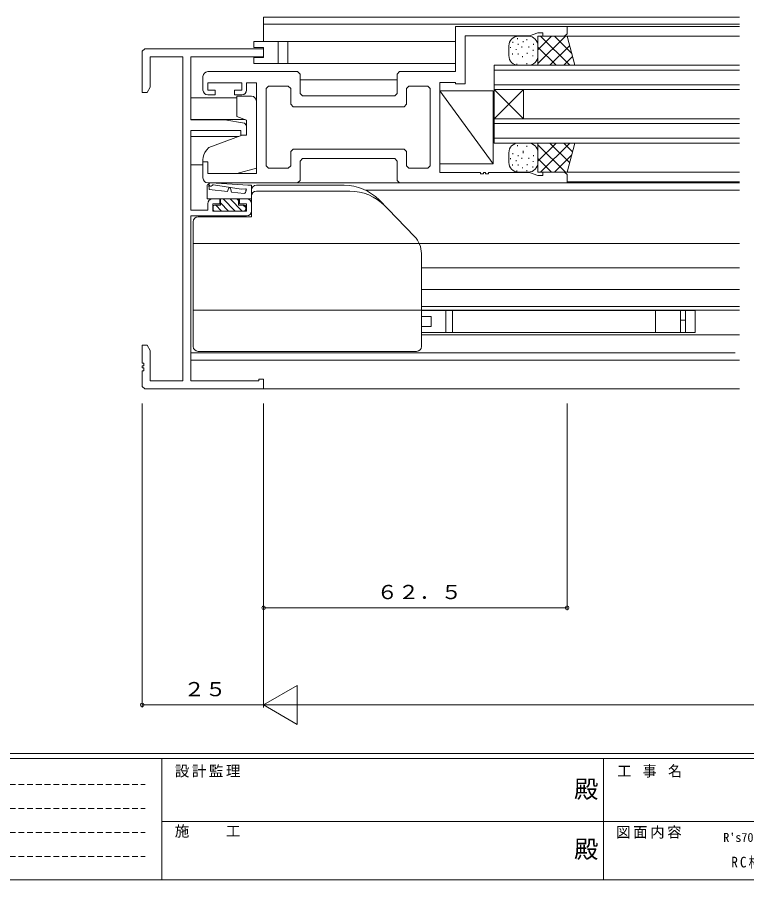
# Model space of a CAD drawing. Units: millimetres on the paper. Extents: x -297 to 270, y -210 to 193.
# Drawn here: x -140.8 to 9.5, y -210 to -32.4 of the extents above; entities that cross this region are included whole.
import ezdxf
from ezdxf.enums import TextEntityAlignment as Align

# ---------------------------------------------------------------- set-up
doc = ezdxf.new("R2010")
doc.units = ezdxf.units.MM
doc.linetypes.add('DASHED1', pattern=[1.8, 1.2, -0.6])
for name, color, linetype, lineweight in [('0-1_YKK_ZWAK', 7, 'Continuous', 9), ('0-3_YKK_11', 7, 'Continuous', 9), ('0-4_YKK_12', 2, 'Continuous', 9), ('0-6_YKK_13', 4, 'Continuous', 9), ('0-7_YKK_D', 6, 'Continuous', 9)]:
    doc.layers.add(name, color=color, linetype=linetype, lineweight=lineweight)
doc.layers.add('0-2_USER1', color=7, linetype='Continuous')
doc.styles.add('ＭＳ ゴシック', font='')
doc.styles.get('ＭＳ ゴシック').set_extended_font_data('MS Gothic')

msp = doc.modelspace()

# ---------------------------------------------------------------- linework, layer by layer
at = {"layer": '0-1_YKK_ZWAK'}
for p, q in [((255, -184), (-295, -184)), ((228, -185), (-295, -185)), ((-111, -185), (-111, -210)), ((-20, -185), (-20, -210)), ((-111, -197.999), (-19, -197.999)), ((-19, -197.999), (73, -197.999)), ((-295, -210), (228, -210))]:
    msp.add_line(p, q, dxfattribs=at)
at = {"layer": '0-1_YKK_ZWAK', "linetype": 'DASHED1'}
for p, q in [((-291.715, -190.366), (-114.435, -190.366)), ((-291.715, -195.315), (-114.435, -195.315)), ((-291.715, -200.264), (-114.435, -200.264)), ((-291.715, -205.213), (-114.435, -205.213))]:
    msp.add_line(p, q, dxfattribs=at)
at = {"layer": '0-3_YKK_11'}
for p, q in [((-50.5, -34.3), (-27.5, -34.3)), ((-50.5, -43.6), (-50.5, -34.3)), ((-27.5, -34.3), (-27.5, -35.8)), ((-48.5, -36.23), (-48.5, -46.1)), ((-35.231, -36.23), (-48.5, -36.23)), ((-33.5, -35.6), (-35.231, -36.23)), ((-32.5, -35.6), (-33.5, -35.6)), ((-32.5, -36.3), (-32.5, -35.6)), ((-28, -36.3), (-32.5, -36.3)), ((-27.5, -35.8), (-28, -36.3)), ((-114.5, -38.9), (-115, -39.4)), ((-90, -38.9), (-114.5, -38.9)), ((-90, -40.53), (-90, -38.9)), ((-115, -39.4), (-115, -47.9)), ((-113.37, -40.53), (-106.63, -40.53)), ((-113.37, -46.809), (-113.37, -40.53)), ((-106.63, -40.53), (-106.63, -107.27)), ((-105, -40.53), (-90, -40.53)), ((-105, -53.5), (-105, -40.53)), ((-101.5, -43.6), (-83, -43.6)), ((-83, -43.6), (-82.5, -44.1)), ((-82.5, -44.1), (-82.5, -48.1)), ((-62.5, -44.1), (-62, -43.6)), ((-62.5, -48.1), (-62.5, -44.1)), ((-62, -43.6), (-50.5, -43.6)), ((-102.5, -47.4), (-102.5, -44.6)), ((-101.5, -45.9), (-101.5, -47.4)), ((-94.5, -45.9), (-101.5, -45.9)), ((-94.5, -47.4), (-94.5, -45.9)), ((-93.5, -45.9), (-93.5, -47.4)), ((-91.5, -45.9), (-93.5, -45.9)), ((-91.5, -64.57), (-91.5, -45.9)), ((-53.7, -45.83), (-53.7, -64.37)), ((-50.5, -45.83), (-53.7, -45.83)), ((-50.5, -46.1), (-50.5, -45.83)), ((-48.5, -46.1), (-50.5, -46.1)), ((-115, -47.9), (-114, -47.9)), ((-114, -47.9), (-113.37, -46.809)), ((-101.5, -47.4), (-100, -47.4)), ((-100, -47.4), (-100, -48.4)), ((-96, -47.4), (-94.5, -47.4)), ((-96, -48.4), (-96, -47.4)), ((-89.5, -47.1), (-89, -46.6)), ((-89.5, -63), (-89.5, -47.1)), ((-89, -46.6), (-84.93, -46.6)), ((-84.93, -46.6), (-84.43, -47.1)), ((-84.43, -47.1), (-84.43, -50.33)), ((-60.57, -47.1), (-60.07, -46.6)), ((-60.57, -50.33), (-60.57, -47.1)), ((-60.07, -46.6), (-56.2, -46.6)), ((-56.2, -46.6), (-55.7, -47.1)), ((-55.7, -47.1), (-55.7, -63)), ((-100, -48.4), (-101.5, -48.4)), ((-94.5, -48.4), (-96, -48.4)), ((-82.5, -48.1), (-82, -48.6)), ((-82, -48.6), (-63, -48.6)), ((-63, -48.6), (-62.5, -48.1)), ((-84.43, -50.33), (-83.93, -50.83)), ((-83.93, -50.83), (-61.07, -50.83)), ((-61.07, -50.83), (-60.57, -50.33)), ((-98, -53.5), (-105, -53.5)), ((-93.913, -54.221), (-98, -53.5)), ((-93.5, -54.713), (-93.913, -54.221)), ((-93.5, -56.7), (-93.5, -54.713)), ((-105, -55.7), (-94.7, -55.7)), ((-105, -72.1), (-105, -55.7)), ((-94.7, -55.7), (-94.7, -56.7)), ((-94.7, -56.7), (-93.5, -56.7)), ((-83.93, -59.57), (-84.43, -60.07)), ((-84.43, -60.07), (-84.43, -63)), ((-61.07, -59.57), (-83.93, -59.57)), ((-60.57, -60.07), (-61.07, -59.57)), ((-60.57, -63), (-60.57, -60.07)), ((-82, -61.5), (-82.5, -62)), ((-82.5, -62), (-82.5, -66)), ((-63, -61.5), (-82, -61.5)), ((-62.5, -62), (-63, -61.5)), ((-62.5, -66), (-62.5, -62)), ((-102.5, -62.2), (-101.5, -62.2)), ((-102.5, -65.5), (-102.5, -62.2)), ((-101.5, -62.2), (-101.5, -64.57)), ((-89, -63.5), (-89.5, -63)), ((-84.93, -63.5), (-89, -63.5)), ((-84.43, -63), (-84.93, -63.5)), ((-60.07, -63.5), (-60.57, -63)), ((-56.2, -63.5), (-60.07, -63.5)), ((-55.7, -63), (-56.2, -63.5)), ((-101.5, -64.57), (-91.5, -64.57)), ((-53.7, -64.37), (-45.3, -64.37)), ((-45.3, -64.37), (-45.3, -64.67)), ((-45.3, -64.67), (-44.7, -64.67)), ((-44.7, -64.37), (-44.3, -64.37)), ((-44.7, -64.67), (-44.7, -64.37)), ((-44.3, -64.37), (-44.3, -64.67)), ((-44.3, -64.67), (-43.7, -64.67)), ((-43.7, -64.37), (-35.231, -64.37)), ((-43.7, -64.67), (-43.7, -64.37)), ((-35.231, -64.37), (-33.5, -65)), ((-33.5, -65), (-32.5, -65)), ((-32.5, -64.3), (-28, -64.3)), ((-32.5, -65), (-32.5, -64.3)), ((-28, -64.3), (-27.5, -64.8)), ((-27.5, -64.8), (-27.5, -66.5)), ((-83, -66.5), (-101.5, -66.5)), ((-82.5, -66), (-83, -66.5)), ((-62, -66.5), (-62.5, -66)), ((-27.5, -66.5), (-62, -66.5)), ((-101.5, -70.8), (-101.5, -72.1)), ((-99, -69.8), (-100.5, -69.8)), ((-100.5, -70.8), (-99, -70.8)), ((-100.5, -72.3), (-100.5, -70.8)), ((-99, -70.8), (-99, -69.8)), ((-95, -69.8), (-95, -70.8)), ((-93.5, -69.8), (-95, -69.8)), ((-95, -70.8), (-93.5, -70.8)), ((-93.5, -70.8), (-93.5, -72.3)), ((-92.5, -72.3), (-92.5, -70.8)), ((-101.5, -72.1), (-105, -72.1)), ((-93.5, -72.3), (-100.5, -72.3)), ((-105, -73.3), (-93.5, -73.3)), ((-105, -107.27), (-105, -73.3)), ((-115, -99.9), (-115, -103.6)), ((-114, -99.9), (-115, -99.9)), ((-113.37, -100.991), (-114, -99.9)), ((-113.37, -107.27), (-113.37, -100.991)), ((-115, -103.6), (-114.7, -103.6)), ((-115, -104.2), (-115, -104.6)), ((-114.7, -104.2), (-115, -104.2)), ((-115, -104.6), (-114.7, -104.6)), ((-114.7, -103.6), (-114.7, -104.2)), ((-114.7, -104.6), (-114.7, -105.2)), ((-115, -105.2), (-115, -108.4)), ((-114.7, -105.2), (-115, -105.2)), ((-106.63, -107.27), (-113.37, -107.27)), ((-91, -107.27), (-105, -107.27)), ((-91, -106.9), (-91, -107.27)), ((-90, -106.9), (-91, -106.9)), ((-90, -108.9), (-90, -106.9)), ((-115, -108.4), (-114.5, -108.9)), ((-114.5, -108.9), (-90, -108.9))]:
    msp.add_line(p, q, dxfattribs=at)
for centre, start, end in [((-101.5, -44.6), 90, 180), ((-101.5, -47.4), 180, 270), ((-94.5, -47.4), 270, 0), ((-101.5, -65.5), 180, 270), ((-100.5, -70.8), 90, 179.99998), ((-93.5, -70.8), 0, 90), ((-93.5, -72.3), 270, 359.99998)]:
    msp.add_arc(centre, 1, start, end, dxfattribs=at)
at = {"layer": '0-4_YKK_12'}
for p, q in [((-90, -37.4), (-90, -32.4)), ((-90, -32.4), (8.001, -32.4)), ((-90, -33.8), (8.001, -33.8)), ((-27.78, -34.301), (8.001, -34.301)), ((-27.5, -36.3), (8.001, -36.3)), ((-42.5, -42.3), (8.001, -42.3)), ((-42.5, -42.3), (-42.5, -58.3)), ((-42.5, -43.3), (8.001, -43.3)), ((-42.5, -46.3), (8.001, -46.3)), ((-42.5, -47.3), (8.001, -47.3)), ((-42.5, -47.3), (-36.5, -53.3)), ((-105, -49), (-95.5, -49)), ((-93.82, -53.453), (-104.861, -53.453)), ((-42.5, -53.3), (8.001, -53.3)), ((-42.5, -54.3), (8.001, -54.3)), ((-105, -56.946), (-95.084, -56.946)), ((-42.5, -57.3), (8.001, -57.3)), ((-42.5, -58.3), (8.001, -58.3)), ((-105, -62.8), (-102.5, -62.8)), ((-27.5, -64.3), (8.001, -64.3)), ((-27.869, -66.501), (8.001, -66.501)), ((-27.518, -66.301), (8.001, -66.301)), ((8.001, -68), (-69.033, -68)), ((-57.931, -79), (8.001, -79)), ((-57.5, -84), (8.001, -84)), ((-57.5, -88.453), (8.001, -88.453)), ((-57.5, -91.946), (8.001, -91.946)), ((-57.5, -92.7), (8.001, -92.7)), ((-57.5, -97.8), (8.001, -97.8)), ((7.107, -101.5), (-105, -101.5)), ((-105, -103), (8.001, -103)), ((-105, -108.9), (8.001, -108.9))]:
    msp.add_line(p, q, dxfattribs=at)
msp.add_lwpolyline([(-42.5, -53.3), (-36.5, -47.3), (-36.5, -53.3)], dxfattribs=at)
at = {"layer": '0-6_YKK_13'}
for p, q in [((-37.687, -36.731), (-37.687, -36.931)), ((-35.5, -36.3), (-37.5, -36.3)), ((-35.807, -36.894), (-35.807, -37.094)), ((-27.5, -36.3), (-33.5, -36.3)), ((-30.672, -36.3), (-33.5, -39.128)), ((-27.843, -36.3), (-33.5, -41.957)), ((-33.5, -36.3), (-33.5, -42.3)), ((-32.943, -36.3), (-26.943, -42.3)), ((-30.115, -36.3), (-26.543, -39.872)), ((-25.892, -42.3), (-27.5, -36.3)), ((-91.998, -37.4), (-91.998, -38.6)), ((-50.5, -37.4), (-91.998, -37.4)), ((-91.998, -38.6), (-89.998, -38.6)), ((-89.998, -38.6), (-89.998, -40.7)), ((-86.998, -41.9), (-86.998, -37.4)), ((-84.997, -41.9), (-84.997, -37.4)), ((-84.348, -37.4), (-84.254, -37.4)), ((-39.5, -38.3), (-39.5, -40.3)), ((-39.158, -38.529), (-39.158, -38.729)), ((-38.668, -37.467), (-38.668, -37.667)), ((-38.014, -38.938), (-38.014, -39.138)), ((-37.605, -37.875), (-37.605, -38.075)), ((-36.788, -38.447), (-36.788, -38.647)), ((-36.543, -37.303), (-36.543, -37.503)), ((-35.399, -38.447), (-35.399, -38.647)), ((-34.418, -37.875), (-34.418, -38.075)), ((-33.5, -38.3), (-33.5, -39.4)), ((-33.5, -38.571), (-29.772, -42.3)), ((-26.975, -38.26), (-31.015, -42.3)), ((-91.998, -40.7), (-89.998, -40.7)), ((-91.998, -40.7), (-91.998, -41.9)), ((-38.749, -39.837), (-38.749, -40.037)), ((-37.605, -39.837), (-37.605, -40.037)), ((-36.706, -40.409), (-36.706, -40.609)), ((-35.725, -39.755), (-35.725, -39.955)), ((-34.581, -40.245), (-34.581, -40.445)), ((-34.5, -39.101), (-34.5, -39.301)), ((-26.377, -40.491), (-28.186, -42.3)), ((-50.5, -41.9), (-91.998, -41.9)), ((-84.348, -41.9), (-84.254, -41.9)), ((-37.85, -41.962), (-37.85, -42.162)), ((-35.5, -42.3), (-37.5, -42.3)), ((-35.807, -41.881), (-35.807, -42.081)), ((-62.5, -45.3), (-82.5, -45.3)), ((-42.7, -47.55), (-53.7, -47.55)), ((-53.7, -47.55), (-42.7, -62.55)), ((-53.7, -47.55), (-53.7, -62.55)), ((-42.7, -62.55), (-42.7, -47.55)), ((-92.5, -48.67), (-95.5, -48.67)), ((-95.5, -48.67), (-95.5, -52.842)), ((-91.5, -63.498), (-91.5, -49.67)), ((-95.5, -52.842), (-93.5, -53.57)), ((-93.5, -53.57), (-93.5, -56.37)), ((-101.3, -59.209), (-94.407, -56.7)), ((-35.5, -58.3), (-37.5, -58.3)), ((-33.5, -58.3), (-33.5, -64.3)), ((-29.772, -58.3), (-33.5, -62.028)), ((-26.943, -58.3), (-32.943, -64.3)), ((-31.015, -58.3), (-26.975, -62.34)), ((-28.186, -58.3), (-26.377, -60.109)), ((-25.892, -58.3), (-27.5, -64.3)), ((-101.3, -59.209), (-101.798, -59.802)), ((-39.5, -60.3), (-39.5, -62.3)), ((-38.668, -60.367), (-38.668, -60.567)), ((-37.687, -58.731), (-37.687, -58.931)), ((-36.543, -59.878), (-36.543, -60.403)), ((-35.807, -58.894), (-35.807, -59.094)), ((-33.5, -58.643), (-27.843, -64.3)), ((-102.5, -61.731), (-102.5, -64.57)), ((-39.158, -61.429), (-39.158, -61.629)), ((-38.014, -61.838), (-38.014, -62.038)), ((-37.605, -60.775), (-37.605, -60.975)), ((-36.788, -61.347), (-36.788, -61.547)), ((-35.399, -61.347), (-35.399, -61.547)), ((-34.5, -62.001), (-34.5, -62.201)), ((-34.418, -60.775), (-34.418, -60.975)), ((-33.5, -61.2), (-33.5, -62.3)), ((-33.5, -61.471), (-30.672, -64.3)), ((-26.543, -60.728), (-30.115, -64.3)), ((-95.5, -64.57), (-91.5, -63.499)), ((-53.7, -62.55), (-42.7, -62.55)), ((-38.749, -62.737), (-38.749, -62.937)), ((-37.605, -62.737), (-37.605, -62.937)), ((-36.706, -63.309), (-36.706, -63.509)), ((-35.807, -63.881), (-35.807, -64.081)), ((-35.725, -62.655), (-35.725, -62.855)), ((-34.581, -63.145), (-34.581, -63.345)), ((-101.2, -64.57), (-95.5, -64.57)), ((-37.85, -63.962), (-37.85, -64.162)), ((-35.5, -64.3), (-37.5, -64.3)), ((-33.5, -64.3), (-27.5, -64.3)), ((-101.6, -66.95), (-101.6, -69.8)), ((-101.2, -67.9), (-101.301, -66.934)), ((-93.21, -67), (-100.855, -66.502)), ((-100.313, -66.903), (-94.652, -67.774)), ((-92.5, -67), (-93.26, -67)), ((-92.5, -67), (-92.5, -69.8)), ((-73.392, -67), (-91.5, -67)), ((-83.431, -66.5), (-61.791, -66.5)), ((-97.45, -68.3), (-101.2, -67.9)), ((-97.45, -68.3), (-97.241, -67.639)), ((-96.65, -68.385), (-96.857, -67.646)), ((-94.032, -68.664), (-96.65, -68.385)), ((-94.652, -67.774), (-93.654, -67.75)), ((-93.7, -68.05), (-93.7, -68.366)), ((-92.5, -73.5), (-92.5, -68)), ((-72.225, -68.2), (-91.5, -68.2)), ((-97.05, -69.8), (-101.6, -69.8)), ((-98.9, -69.8), (-98.9, -71.1)), ((-97.246, -72.3), (-98.9, -70.646)), ((-95.832, -72.3), (-98.332, -69.8)), ((-92.5, -69.8), (-97.05, -69.8)), ((-94.417, -72.3), (-96.917, -69.8)), ((-95.2, -70.103), (-95.503, -69.8)), ((-95.2, -69.8), (-95.2, -71.1)), ((-66.222, -70.029), (-58.915, -77.544)), ((-100.4, -72), (-100.4, -71.4)), ((-100.1, -71.1), (-98.9, -71.1)), ((-94, -72.3), (-100.1, -72.3)), ((-98.66, -72.3), (-99.86, -71.1)), ((-95.2, -71.1), (-94, -71.1)), ((-93.7, -71.603), (-94.203, -71.1)), ((-93.7, -71.4), (-93.7, -72)), ((-104.5, -74.5), (-104.5, -100.2)), ((-92.5, -73.5), (-103.5, -73.5)), ((-57.931, -79), (-104.5, -79)), ((-57.5, -100.2), (-57.5, -81.03)), ((-104.5, -92.7), (-57.5, -92.7)), ((-1.12, -92.8), (-57.5, -92.8)), ((-57.5, -94), (-57.5, -92.8)), ((-57.5, -94), (-55.5, -94)), ((-55.5, -96.1), (-55.5, -94)), ((-52.5, -92.8), (-52.5, -97.3)), ((-51.119, -92.8), (-51.119, -97.3)), ((-50.47, -92.8), (-50.376, -92.8)), ((-9.289, -97.3), (-9.289, -92.8)), ((-4.149, -97.3), (-4.149, -92.8)), ((-3.12, -97.3), (-3.12, -92.8)), ((-1.12, -97.3), (-1.12, -92.8)), ((-3.12, -94.8), (-4.149, -94.8)), ((-57.5, -96.1), (-55.5, -96.1)), ((-57.5, -97.3), (-57.5, -96.1)), ((-1.12, -97.3), (-57.5, -97.3)), ((-50.47, -97.3), (-50.376, -97.3)), ((-103.5, -101.2), (-58.5, -101.2))]:
    msp.add_line(p, q, dxfattribs=at)
for centre, radius, start, end in [((-37.5, -38.3), 2, 90, 180), ((-35.5, -38.3), 2, 0, 90), ((-37.5, -40.3), 2, 180, 270), ((-35.5, -40.3), 2, 270, 0), ((-92.5, -49.67), 1, 0, 90), ((-37.5, -60.3), 2, 90, 180), ((-35.5, -60.3), 2, 0, 90), ((-99.5, -61.731), 3, 140, 180), ((-37.5, -62.3), 2, 180, 270), ((-35.5, -62.3), 2, 270, 0), ((-101.45, -66.95), 0.15, 5.96036, 180), ((-100.928, -66.851), 0.35, 82.75287, 327.97028), ((-100.376, -67.196), 0.3, 77.75386, 147.97028), ((-91.5, -68), 1, 90, 180), ((-73.392, -77), 10, 44.19307, 90), ((-97.05, -67.7), 0.2, 15.67203, 162.41203), ((-94, -68.366), 0.3, 263.91147, 0), ((-93.7, -67.9), 0.15, 270, 87.62173), ((-91.5, -69.2), 1, 90, 180), ((-72.225, -78.2), 10, 44.19307, 90), ((-100.1, -71.4), 0.3, 90, 180), ((-100.1, -72), 0.3, 180, 270), ((-94, -71.4), 0.3, 0, 90), ((-94, -72), 0.3, 270, 0), ((-103.5, -74.5), 1, 90, 180), ((-62.5, -81.03), 5, 0, 44.19307), ((-103.5, -100.2), 1, 180, 270), ((-58.5, -100.2), 1, 270, 0)]:
    msp.add_arc(centre, radius, start, end, dxfattribs=at)
at = {"layer": '0-7_YKK_D'}
for p, q in [((-115, -111.9), (-115, -174.5)), ((-90, -111.9), (-90, -174.5)), ((-90, -111.9), (-90, -174.5)), ((-27.5, -111.9), (-27.5, -154.5)), ((-90, -154), (-27.5, -154)), ((-90, -174), (-83.072, -170)), ((-83.072, -170), (-83.072, -178)), ((-115, -174), (-90, -174)), ((-90, -174), (-83.072, -178)), ((-90, -174), (220, -174))]:
    msp.add_line(p, q, dxfattribs=at)
for centre, start, end in [((-90, -154), 0, 180), ((-90, -154), 180, 0), ((-27.5, -154), 0, 180), ((-27.5, -154), 180, 0), ((-115, -174), 0, 180), ((-115, -174), 180, 0)]:
    msp.add_arc(centre, 0.375, start, end, dxfattribs=at)

# ---------------------------------------------------------------- texts
at = {"layer": '0-1_YKK_ZWAK', "color": 3, "style": 'ＭＳ ゴシック'}
for p in [(-26.058, -194.254), (-26.058, -206.627)]:
    msp.add_text('殿', height=3.666, dxfattribs=at).set_placement(p, align=Align.BOTTOM_LEFT)
at = {"layer": '0-1_YKK_ZWAK', "char_height": 2.199, "attachment_point": 7, "style": 'ＭＳ ゴシック'}
for s, insert in [('\\T1.17;設計監理', (-108.308, -188.952)), ('\\T1.22;\\W0.95;工\\~事\\~名', (-17.134, -188.952)), ('\\T1.17;施\u3000\u3000工', (-108.308, -201.324)), ('\\T1.17;図面内容', (-17.416, -201.534))]:
    msp.add_mtext(s, dxfattribs=dict(at, insert=insert))
at = {"layer": '0-2_USER1', "color": 4, "style": 'ＭＳ ゴシック'}
msp.add_text("R's70FL T-2 引違い窓(2枚建)", height=1.833, dxfattribs=at).set_placement((4.666, -202.749), align=Align.BOTTOM_LEFT)
at = {"layer": '0-2_USER1', "insert": (6.335, -207.999), "char_height": 2.199, "attachment_point": 7, "style": 'ＭＳ ゴシック'}
msp.add_mtext('\\T1.32;\\W0.9;RC枠\\~Cﾀｲﾌﾟ/28mm溝幅', dxfattribs=at)
at = {"layer": '0-7_YKK_D', "color": 7, "style": 'ＭＳ ゴシック', "width": 1.1}
for s, p in [('６２．５', (-66.732, -153.1)), ('２５', (-106.482, -173.1))]:
    msp.add_text(s, height=2.933, dxfattribs=at).set_placement(p, align=Align.BOTTOM_LEFT)

doc.saveas('drawing.dxf')
